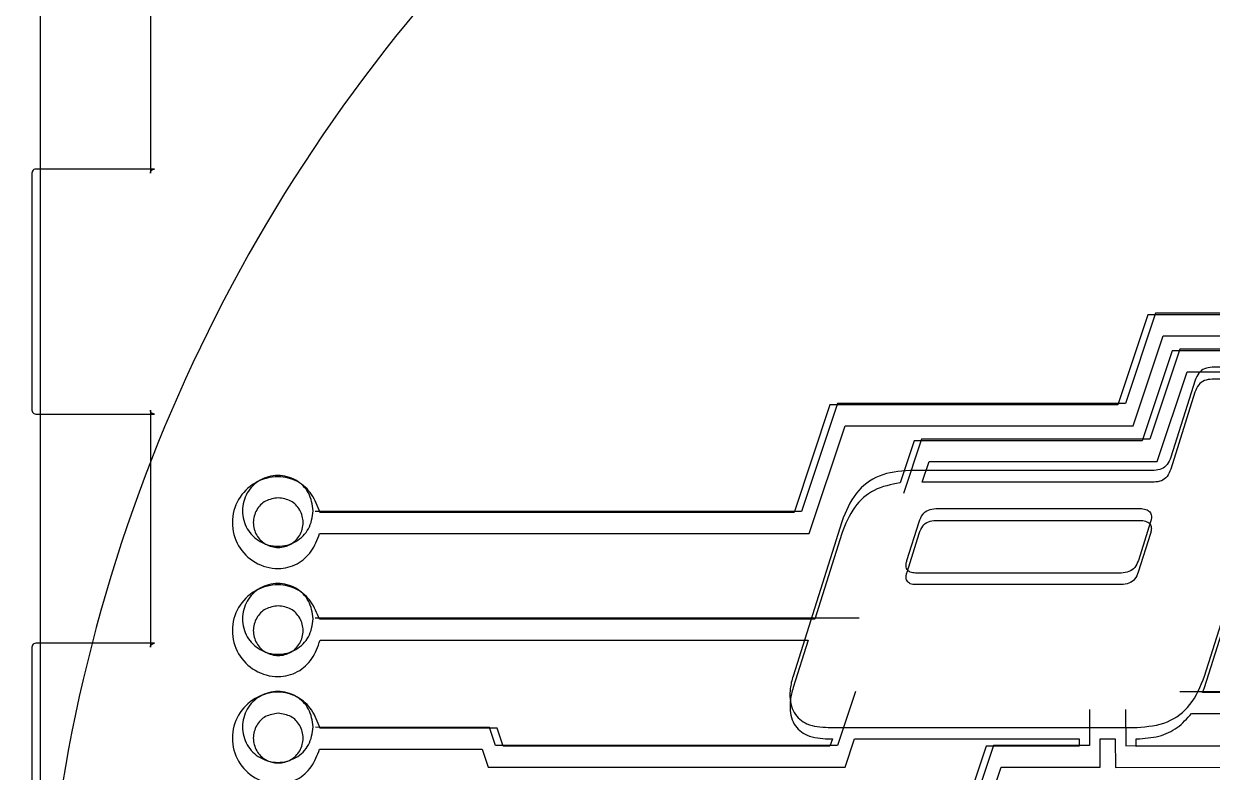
# Model space of a CAD drawing. Extents: x 1 to 406, y -9689 to -9382.
# Drawn here: x 82.24 to 112.33, y -9430.11 to -9411.17 of the extents above; entities that cross this region are included whole.
import ezdxf

# ---------------------------------------------------------------- set-up
doc = ezdxf.new("R2010")
doc.units = 0
doc.layers.get('0').update_dxf_attribs({"linetype": 'CONTINUOUS'})

msp = doc.modelspace()

# ---------------------------------------------------------------- linework, layer by layer
at = {"color": 7}
for points in [[(82.664295, -9396.097823), (164.714154, -9396.097823), (164.714154, -9478.147683), (82.664295, -9478.147683)], [(88.684808, -9423.166569)], [(89.571514, -9423.498104)], [(102.946488, -9423.772557)], [(102.946488, -9423.772557)], [(102.946488, -9423.772557)], [(105.32823, -9423.73811)], [(88.684808, -9425.900696)], [(89.571514, -9426.232762)], [(88.684808, -9428.620945)], [(89.571514, -9428.967948)]]:
    msp.add_lwpolyline(points, close=True, dxfattribs=at)
for points in [[(85.449218, -9408.9492), (85.449218, -9414.9492)], [(125.632359, -9413.48214), (125.632359, -9418.040466), (123.656781, -9418.040466), (123.049156, -9419.863796), (116.06478, -9419.863796), (115.604435, -9418.496299), (110.893469, -9418.496294), (110.13186, -9420.777239), (102.840321, -9420.777239), (101.929066, -9423.510452), (89.621587, -9423.510452)], [(128.367355, -9413.48214), (128.367355, -9418.952063), (124.265058, -9418.952131), (123.656781, -9420.775347), (115.451795, -9420.775461), (114.995962, -9419.409404), (111.50155, -9419.408037), (110.741677, -9421.686753), (104.968102, -9421.687209), (104.512269, -9423.054706)], [(111.50155, -9428.068782), (113.173088, -9428.068782), (115.300003, -9421.687126), (124.297732, -9421.658637), (124.872486, -9419.863778), (131.10235, -9419.861955), (131.10235, -9413.482081)], [(89.730825, -9424.073318), (102.122065, -9424.073318), (103.033035, -9421.343423), (110.32019, -9421.343423), (111.081644, -9419.066903), (115.4086, -9419.066903), (115.868606, -9420.431852), (123.231125, -9420.431852), (123.839442, -9418.611117), (125.88807, -9418.611117), (125.88807, -9413.912781)], [(125.355114, -9413.939911), (125.355114, -9418.078162), (123.454799, -9418.078162), (122.848287, -9419.898893), (116.249635, -9419.898893), (115.789025, -9418.533947), (110.698809, -9418.533947), (109.937355, -9420.812276), (102.6502, -9420.812276), (101.73923, -9423.540363), (89.739869, -9423.540363)], [(128.089229, -9413.942235), (128.089229, -9418.989646), (124.063116, -9418.989646), (123.454799, -9420.810381), (115.638904, -9420.810381), (115.183118, -9419.445432), (111.307126, -9419.445432), (110.548086, -9421.721952), (104.776599, -9421.721952), (104.422098, -9422.78666)], [(110.852513, -9422.771603), (104.986977, -9422.771603), (105.159403, -9422.253115), (110.930921, -9422.253115), (111.689961, -9419.979005), (114.800283, -9419.979005), (115.256069, -9421.34154), (123.837634, -9421.34154), (124.445951, -9419.521411), (128.620376, -9419.521411), (128.620376, -9413.913309)], [(111.799663, -9428.626887), (113.359948, -9428.626887), (115.486348, -9422.253115), (124.4821, -9422.225982), (125.056657, -9420.434788), (131.354466, -9420.434788), (131.354466, -9413.913306)], [(130.823921, -9413.942846), (130.823921, -9419.901832), (124.668997, -9419.901832), (124.092632, -9421.694832), (115.103513, -9421.721965), (112.977113, -9428.092727), (112.081819, -9428.092727)], [(85.550781, -9414.8477), (82.550781, -9414.8477)], [(82.449218, -9414.9492), (82.449218, -9420.9492)], [(114.273927, -9419.863793), (112.325243, -9419.863793)], [(114.273927, -9419.863793), (112.325243, -9419.863793)], [(114.273927, -9419.863793), (112.325243, -9419.863793)], [(111.892202, -9420.194271), (111.276828, -9422.142955)], [(111.892202, -9420.194271), (111.276828, -9422.142955)], [(111.892202, -9420.194271), (111.276828, -9422.142955)], [(112.131514, -9427.681321), (114.501843, -9420.194271)], [(112.131514, -9427.681321), (114.501843, -9420.194271)], [(112.131514, -9427.681321), (114.501843, -9420.194271)], [(114.269102, -9420.165902), (112.321762, -9420.165902)], [(111.888887, -9420.495684), (111.273936, -9422.44182)], [(112.128241, -9427.971545), (114.497001, -9420.495684)], [(82.550781, -9421.0508), (85.550781, -9421.0508)], [(85.449218, -9420.9492), (85.449218, -9426.9492)], [(110.855183, -9422.473434), (104.667256, -9422.473434)], [(110.855183, -9422.473434), (104.667256, -9422.473434)], [(110.855183, -9422.473434), (104.667256, -9422.473434)], [(105.328213, -9423.442078), (110.5361, -9423.442078)], [(105.328213, -9423.442078), (110.5361, -9423.442078)], [(105.328213, -9423.442078), (110.5361, -9423.442078)], [(102.946488, -9423.772557), (101.71574, -9427.681321)], [(102.946488, -9423.772557), (101.71574, -9427.681321)], [(102.946488, -9423.772557), (101.71574, -9427.681321)], [(104.598881, -9424.752597), (104.906568, -9423.772557), (104.906568, -9423.772557)], [(104.598881, -9424.752597), (104.906568, -9423.772557), (104.906568, -9423.772557)], [(104.598881, -9424.752597), (104.906568, -9423.772557), (104.906568, -9423.772557)], [(105.328246, -9423.73811), (110.533615, -9423.73811)], [(110.764016, -9423.772557), (110.456329, -9424.752597)], [(110.764016, -9423.772557), (110.456329, -9424.752597)], [(110.764016, -9423.772557), (110.456329, -9424.752597)], [(102.948027, -9424.067805), (102.263747, -9426.240026), (89.726003, -9426.240026)], [(104.599333, -9425.04699), (104.90681, -9424.067892)], [(110.761499, -9424.067892), (110.45342, -9425.04699)], [(110.023288, -9425.071679), (104.815401, -9425.071679)], [(110.023288, -9425.071679), (104.815401, -9425.071679)], [(110.023288, -9425.071679), (104.815401, -9425.071679)], [(110.021146, -9425.364715), (104.815777, -9425.364715)], [(89.620853, -9426.209833), (103.39264, -9426.209833)], [(85.550781, -9426.8477), (82.550781, -9426.8477)], [(89.744089, -9426.773586), (102.095537, -9426.773586), (101.718129, -9427.970928)], [(82.449218, -9426.9492), (82.449218, -9432.9492)], [(103.296564, -9428.068636), (102.840731, -9429.436134), (100.447611, -9429.436134), (94.179913, -9429.436134), (94.028121, -9428.980302), (89.625849, -9428.975652)], [(109.222387, -9428.524469), (109.222387, -9429.436134), (106.791432, -9429.436134), (106.487392, -9430.347799), (100.333652, -9430.347799), (94.179913, -9430.347799), (93.72408, -9431.715297), (89.621027, -9431.714385)], [(110.134052, -9428.524469), (110.141163, -9429.445037), (117.731414, -9429.436148), (118.034998, -9430.347813), (122.213615, -9430.347813), (122.55549, -9429.436148), (124.264862, -9429.43612), (124.720863, -9430.803618), (124.720681, -9431.720448)], [(102.606188, -9429.268353), (102.71109, -9429.268353), (102.6502, -9429.45103), (100.449041, -9429.45103), (94.376711, -9429.45103), (94.226593, -9428.995242), (89.739869, -9428.995242)], [(102.604613, -9428.980444), (110.422142, -9428.980444)], [(102.604613, -9428.980444), (110.422142, -9428.980444)], [(102.604613, -9428.980444), (110.422142, -9428.980444)], [(89.728414, -9432.259905), (93.920925, -9432.259905), (94.376711, -9430.894956), (100.335094, -9430.894956), (106.679326, -9430.894956), (106.981978, -9429.985795), (109.486391, -9429.985795), (109.486391, -9429.268353), (109.868022, -9429.268353), (109.874041, -9429.990015), (117.53258, -9429.976155)], [(89.730825, -9429.528201), (93.843755, -9429.528201), (93.993875, -9429.982177), (100.449041, -9429.982177), (103.033035, -9429.982177), (103.271781, -9429.268353), (108.955244, -9429.268353), (108.955244, -9429.450425), (106.599143, -9429.450425), (106.296491, -9430.362), (100.335094, -9430.362), (93.993875, -9430.362), (93.53809, -9431.726344), (89.741678, -9431.726344)], [(124.977104, -9431.552723), (124.977104, -9431.03484), (124.445954, -9429.446823), (122.362964, -9429.446823), (122.021727, -9430.355984), (118.22049, -9430.355984), (117.915427, -9429.446823), (110.40279, -9429.458275), (110.401555, -9429.269573), (110.419644, -9429.269573)]]:
    msp.add_lwpolyline(points, dxfattribs=at)
at = {"color": 1}
for points in [[(125.632358, -9413.482138), (125.632358, -9418.040464), (123.65678, -9418.040464), (123.049155, -9419.863794), (116.064779, -9419.863794), (115.604434, -9418.496296), (110.893468, -9418.496292), (110.131858, -9420.777237), (102.84032, -9420.777237), (101.929065, -9423.51045), (89.621586, -9423.51045)], [(128.367353, -9413.482138), (128.367353, -9418.95206), (124.265056, -9418.952129), (123.65678, -9420.775345), (115.451794, -9420.775459), (114.995961, -9419.409402), (111.501549, -9419.408034), (110.741676, -9421.68675), (104.968101, -9421.687206), (104.512268, -9423.054704)], [(111.501549, -9428.06878), (113.173087, -9428.06878), (115.300001, -9421.687124), (124.29773, -9421.658635), (124.872485, -9419.863776), (131.102349, -9419.861952), (131.102349, -9413.482079)], [(114.273927, -9419.863793), (112.325243, -9419.863793)], [(111.892202, -9420.194271), (111.276828, -9422.142955)], [(112.131514, -9427.681321), (114.501843, -9420.194271)], [(110.855183, -9422.473434), (104.667256, -9422.473434)], [(105.328213, -9423.442078), (110.5361, -9423.442078)], [(102.946488, -9423.772557), (101.71574, -9427.681321)], [(104.598881, -9424.752597), (104.906568, -9423.772557), (104.906568, -9423.772557)], [(110.764016, -9423.772557), (110.456329, -9424.752597)], [(110.023288, -9425.071679), (104.815401, -9425.071679)], [(89.620852, -9426.209831), (103.392638, -9426.209831)], [(103.296563, -9428.068634), (102.84073, -9429.436132), (100.447609, -9429.436132), (94.179912, -9429.436132), (94.028119, -9428.980299), (89.625848, -9428.97565)], [(109.222386, -9428.524467), (109.222386, -9429.436132), (106.791431, -9429.436132), (106.487391, -9430.347797), (100.333651, -9430.347797), (94.179912, -9430.347797), (93.724079, -9431.715295), (89.621025, -9431.714383)], [(110.134051, -9428.524467), (110.141162, -9429.445034), (117.731412, -9429.436146), (118.034997, -9430.347811), (122.213614, -9430.347811), (122.555488, -9429.436146), (124.26486, -9429.436118), (124.720862, -9430.803616), (124.720679, -9431.720446)], [(102.604613, -9428.980444), (110.422142, -9428.980444)]]:
    msp.add_lwpolyline(points, dxfattribs=at)
at = {"color": 5}
for points in [[(125.632358, -9413.482138), (125.632358, -9418.040464), (123.65678, -9418.040464), (123.049155, -9419.863794), (116.064779, -9419.863794), (115.604434, -9418.496296), (110.893468, -9418.496292), (110.131858, -9420.777237), (102.84032, -9420.777237), (101.929065, -9423.51045), (89.621586, -9423.51045)], [(128.367353, -9413.482138), (128.367353, -9418.95206), (124.265056, -9418.952129), (123.65678, -9420.775345), (115.451794, -9420.775459), (114.995961, -9419.409402), (111.501549, -9419.408034), (110.741676, -9421.68675), (104.968101, -9421.687206), (104.512268, -9423.054704)], [(111.501549, -9428.06878), (113.173087, -9428.06878), (115.300001, -9421.687124), (124.29773, -9421.658635), (124.872485, -9419.863776), (131.102349, -9419.861952), (131.102349, -9413.482079)], [(89.620852, -9426.209831), (103.392638, -9426.209831)], [(103.296563, -9428.068634), (102.84073, -9429.436132), (100.447609, -9429.436132), (94.179912, -9429.436132), (94.028119, -9428.980299), (89.625848, -9428.97565)], [(109.222386, -9428.524467), (109.222386, -9429.436132), (106.791431, -9429.436132), (106.487391, -9430.347797), (100.333651, -9430.347797), (94.179912, -9430.347797), (93.724079, -9431.715295), (89.621025, -9431.714383)], [(110.134051, -9428.524467), (110.141162, -9429.445034), (117.731412, -9429.436146), (118.034997, -9430.347811), (122.213614, -9430.347811), (122.555488, -9429.436146), (124.26486, -9429.436118), (124.720862, -9430.803616), (124.720679, -9431.720446)]]:
    msp.add_lwpolyline(points, dxfattribs=at)
at = {"color": 1}
for points in [[(89.571513, -9423.498101)], [(102.946488, -9423.772557)], [(89.571513, -9426.232759)], [(89.571513, -9428.967946)]]:
    msp.add_lwpolyline(points, close=True, dxfattribs=at)
at = {"color": 5}
for points in [[(89.571513, -9423.498101)], [(89.571513, -9426.232759)], [(89.571513, -9428.967946)]]:
    msp.add_lwpolyline(points, close=True, dxfattribs=at)
at = {"color": 7}
for points, knots in [([(174.678519, -9433.072518), (174.069414, -9439.032811), (172.85992, -9450.868098), (163.476223, -9466.508611), (149.736904, -9478.136922), (132.723344, -9484.30419), (114.670038, -9484.30419), (97.680307, -9478.136922), (83.845844, -9466.508611), (74.815656, -9450.868098), (71.662767, -9433.072518), (74.815656, -9415.276938), (83.845844, -9399.636425), (97.680307, -9388.008114), (114.670038, -9381.840845), (132.723344, -9381.840845), (149.736904, -9388.008114), (163.476223, -9399.636425), (172.85992, -9415.276938), (174.069414, -9427.112224), (174.678519, -9433.072518)], [0, 0, 0, 0, 17.790147, 35.32569, 53.115837, 70.905984, 88.441526, 106.231673, 124.021821, 141.557363, 159.34751, 177.137657, 194.6732, 212.463347, 230.253494, 247.789036, 265.579184, 283.369331, 300.904873, 318.69502, 318.69502, 318.69502, 318.69502]), ([(164.714158, -9437.122752), (164.223994, -9441.919167), (163.250681, -9451.443353), (155.699357, -9464.029712), (144.642942, -9473.387339), (130.951654, -9478.350313), (116.423654, -9478.350313), (102.751541, -9473.387339), (91.618562, -9464.029712), (84.351717, -9451.443353), (81.814499, -9437.122752), (84.351717, -9422.802151), (91.618562, -9410.215792), (102.751541, -9400.858165), (116.423654, -9395.895191), (130.951654, -9395.895191), (144.642942, -9400.858165), (155.699357, -9410.215792), (163.250681, -9422.802151), (164.223994, -9432.326337), (164.714158, -9437.122752)], [0, 0, 0, 0, 14.316229, 28.427571, 42.743801, 57.06003, 71.171372, 85.487601, 99.803831, 113.915172, 128.231402, 142.547631, 156.658973, 170.975202, 185.291432, 199.402773, 213.719003, 228.035232, 242.146574, 256.462803, 256.462803, 256.462803, 256.462803]), ([(82.550781, -9414.8477), (82.53324, -9414.85036), (82.498496, -9414.855629), (82.457448, -9414.895523), (82.45201, -9414.930988), (82.449218, -9414.9492)], [0, 0, 0, 0, 0.052359, 0.103711, 0.157913, 0.157913, 0.157913, 0.157913]), ([(85.449218, -9414.9492), (85.451861, -9414.931611), (85.457086, -9414.896831), (85.497088, -9414.855826), (85.532553, -9414.850459), (85.550781, -9414.8477)], [0, 0, 0, 0, 0.052475, 0.103763, 0.157999, 0.157999, 0.157999, 0.157999]), ([(112.325243, -9419.863793), (112.258267, -9419.869537), (112.130002, -9419.880539), (111.96571, -9420.007743), (111.917717, -9420.129525), (111.892202, -9420.194271)], [0, 0, 0, 0, 0.198422, 0.380002, 0.586129, 0.586129, 0.586129, 0.586129]), ([(112.325243, -9419.863793), (112.258267, -9419.869537), (112.130002, -9419.880539), (111.96571, -9420.007743), (111.917717, -9420.129525), (111.892202, -9420.194271)], [0, 0, 0, 0, 0.198422, 0.380002, 0.586129, 0.586129, 0.586129, 0.586129]), ([(112.325243, -9419.863793), (112.258267, -9419.869537), (112.130002, -9419.880539), (111.96571, -9420.007743), (111.917717, -9420.129525), (111.892202, -9420.194271)], [0, 0, 0, 0, 0.198422, 0.380002, 0.586129, 0.586129, 0.586129, 0.586129]), ([(112.321762, -9420.165902), (112.254828, -9420.171609), (112.12668, -9420.182535), (111.962355, -9420.309369), (111.914389, -9420.431011), (111.888887, -9420.495684)], [0, 0, 0, 0, 0.198313, 0.379674, 0.585558, 0.585558, 0.585558, 0.585558]), ([(82.449218, -9420.9492), (82.451862, -9420.966796), (82.457091, -9421.001593), (82.497073, -9421.042648), (82.532551, -9421.048033), (82.550781, -9421.0508)], [0, 0, 0, 0, 0.052501, 0.103823, 0.158065, 0.158065, 0.158065, 0.158065]), ([(85.550781, -9421.0508), (85.533239, -9421.04814), (85.498487, -9421.04287), (85.457436, -9421.002932), (85.452007, -9420.967435), (85.449218, -9420.9492)], [0, 0, 0, 0, 0.05236, 0.10373, 0.158, 0.158, 0.158, 0.158]), ([(111.276828, -9422.142955), (111.251659, -9422.207529), (111.204625, -9422.328202), (111.045369, -9422.456214), (110.920113, -9422.467555), (110.855183, -9422.473434)], [0, 0, 0, 0, 0.205554, 0.384129, 0.576333, 0.576333, 0.576333, 0.576333]), ([(111.276828, -9422.142955), (111.251659, -9422.207529), (111.204625, -9422.328202), (111.045369, -9422.456214), (110.920113, -9422.467555), (110.855183, -9422.473434)], [0, 0, 0, 0, 0.205554, 0.384129, 0.576333, 0.576333, 0.576333, 0.576333]), ([(111.276828, -9422.142955), (111.251659, -9422.207529), (111.204625, -9422.328202), (111.045369, -9422.456214), (110.920113, -9422.467555), (110.855183, -9422.473434)], [0, 0, 0, 0, 0.205554, 0.384129, 0.576333, 0.576333, 0.576333, 0.576333]), ([(89.739869, -9423.540363), (89.681606, -9423.381108), (89.567274, -9423.068599), (89.183828, -9422.719207), (88.649303, -9422.586316), (88.07726, -9422.746571), (87.633348, -9423.188021), (87.466218, -9423.795612), (87.633494, -9424.403341), (88.076901, -9424.845814), (88.646364, -9425.006556), (89.175472, -9424.875645), (89.55307, -9424.533849), (89.670822, -9424.228775), (89.730825, -9424.073318)], [0, 0, 0, 0, 0.503315, 0.987669, 1.487514, 2.093791, 2.683863, 3.289599, 3.895938, 4.486831, 5.093273, 5.58461, 6.061023, 6.556027, 6.556027, 6.556027, 6.556027]), ([(89.571514, -9423.498104), (89.546876, -9423.656125), (89.498331, -9423.967482), (89.141456, -9424.310261), (88.675928, -9424.437272), (88.205513, -9424.310261), (87.863011, -9423.967482), (87.735906, -9423.498104), (87.863011, -9423.028725), (88.205513, -9422.685947), (88.675928, -9422.558935), (89.141456, -9422.685947), (89.498331, -9423.028725), (89.546876, -9423.340082), (89.571514, -9423.498104)], [0, 0, 0, 0, 0.468695, 0.923489, 1.392184, 1.860878, 2.315673, 2.784367, 3.253062, 3.707857, 4.176551, 4.645246, 5.10004, 5.568735, 5.568735, 5.568735, 5.568735]), ([(104.667256, -9422.473434), (104.401709, -9422.495978), (103.893662, -9422.539108), (103.240981, -9423.037889), (103.048587, -9423.51785), (102.946488, -9423.772557)], [0, 0, 0, 0, 0.787, 1.5057, 2.318365, 2.318365, 2.318365, 2.318365]), ([(104.667256, -9422.473434), (104.401709, -9422.495978), (103.893662, -9422.539108), (103.240981, -9423.037889), (103.048587, -9423.51785), (102.946488, -9423.772557)], [0, 0, 0, 0, 0.787, 1.5057, 2.318365, 2.318365, 2.318365, 2.318365]), ([(104.667256, -9422.473434), (104.401709, -9422.495978), (103.893662, -9422.539108), (103.240981, -9423.037889), (103.048587, -9423.51785), (102.946488, -9423.772557)], [0, 0, 0, 0, 0.787, 1.5057, 2.318365, 2.318365, 2.318365, 2.318365]), ([(111.273936, -9422.44182), (111.248768, -9422.506278), (111.201724, -9422.626757), (111.042529, -9422.754444), (110.917395, -9422.765744), (110.852513, -9422.771603)], [0, 0, 0, 0, 0.20522, 0.383585, 0.575655, 0.575655, 0.575655, 0.575655]), ([(104.422098, -9422.78666), (104.196086, -9422.831541), (103.754306, -9422.919268), (103.211272, -9423.402395), (103.039401, -9423.836838), (102.948027, -9424.067805)], [0, 0, 0, 0, 0.681744, 1.332587, 2.071364, 2.071364, 2.071364, 2.071364]), ([(88.684808, -9423.166569), (88.796283, -9423.183416), (89.015054, -9423.216478), (89.256272, -9423.467482), (89.342833, -9423.794824), (89.25627, -9424.125494), (89.015062, -9424.366753), (88.684574, -9424.453507), (88.353985, -9424.366605), (88.111664, -9424.125861), (88.02403, -9423.794823), (88.111666, -9423.46712), (88.353978, -9423.216593), (88.573163, -9423.18345), (88.684808, -9423.166569)], [0, 0, 0, 0, 0.33029, 0.648202, 0.978123, 1.308044, 1.625956, 1.956246, 2.287141, 2.605874, 2.935956, 3.266039, 3.584772, 3.915666, 3.915666, 3.915666, 3.915666]), ([(104.906568, -9423.772557), (104.931736, -9423.707983), (104.978771, -9423.58731), (105.138026, -9423.459298), (105.263282, -9423.447957), (105.328213, -9423.442078)], [0, 0, 0, 0, 0.205554, 0.384129, 0.576333, 0.576333, 0.576333, 0.576333]), ([(104.906568, -9423.772557), (104.931736, -9423.707983), (104.978771, -9423.58731), (105.138026, -9423.459298), (105.263282, -9423.447957), (105.328213, -9423.442078)], [0, 0, 0, 0, 0.205554, 0.384129, 0.576333, 0.576333, 0.576333, 0.576333]), ([(104.906568, -9423.772557), (104.931736, -9423.707983), (104.978771, -9423.58731), (105.138026, -9423.459298), (105.263282, -9423.447957), (105.328213, -9423.442078)], [0, 0, 0, 0, 0.205554, 0.384129, 0.576333, 0.576333, 0.576333, 0.576333]), ([(110.5361, -9423.442078), (110.584058, -9423.448706), (110.66894, -9423.460438), (110.770996, -9423.542283), (110.789702, -9423.631991), (110.784747, -9423.693479), (110.776835, -9423.731686), (110.768493, -9423.758283), (110.764016, -9423.772557)], [0, 0, 0, 0, 0.143417, 0.253838, 0.367465, 0.400483, 0.439222, 0.484096, 0.484096, 0.484096, 0.484096]), ([(110.5361, -9423.442078), (110.584058, -9423.448706), (110.66894, -9423.460438), (110.770996, -9423.542283), (110.789702, -9423.631991), (110.784747, -9423.693479), (110.776835, -9423.731686), (110.768493, -9423.758283), (110.764016, -9423.772557)], [0, 0, 0, 0, 0.143417, 0.253838, 0.367465, 0.400483, 0.439222, 0.484096, 0.484096, 0.484096, 0.484096]), ([(110.5361, -9423.442078), (110.584058, -9423.448706), (110.66894, -9423.460438), (110.770996, -9423.542283), (110.789702, -9423.631991), (110.784747, -9423.693479), (110.776835, -9423.731686), (110.768493, -9423.758283), (110.764016, -9423.772557)], [0, 0, 0, 0, 0.143417, 0.253838, 0.367465, 0.400483, 0.439222, 0.484096, 0.484096, 0.484096, 0.484096]), ([(104.90681, -9424.067892), (104.931973, -9424.003414), (104.978998, -9423.882913), (105.138223, -9423.755242), (105.26335, -9423.74396), (105.32823, -9423.73811)], [0, 0, 0, 0, 0.205266, 0.383614, 0.575678, 0.575678, 0.575678, 0.575678]), ([(110.533615, -9423.73811), (110.581521, -9423.744734), (110.666302, -9423.756456), (110.768137, -9423.838401), (110.786575, -9423.927926), (110.781896, -9423.989217), (110.774274, -9424.027254), (110.765965, -9424.053684), (110.761499, -9424.067892)], [0, 0, 0, 0, 0.143251, 0.253518, 0.367005, 0.399852, 0.438279, 0.48295, 0.48295, 0.48295, 0.48295]), ([(104.815401, -9425.071679), (104.769538, -9425.069437), (104.687951, -9425.065447), (104.58842, -9424.983891), (104.573368, -9424.894255), (104.578109, -9424.831679), (104.586075, -9424.793465), (104.594408, -9424.76687), (104.598881, -9424.752597)], [0, 0, 0, 0, 0.134891, 0.239955, 0.356974, 0.389993, 0.428731, 0.473605, 0.473605, 0.473605, 0.473605]), ([(104.815401, -9425.071679), (104.769538, -9425.069437), (104.687951, -9425.065447), (104.58842, -9424.983891), (104.573368, -9424.894255), (104.578109, -9424.831679), (104.586075, -9424.793465), (104.594408, -9424.76687), (104.598881, -9424.752597)], [0, 0, 0, 0, 0.134891, 0.239955, 0.356974, 0.389993, 0.428731, 0.473605, 0.473605, 0.473605, 0.473605]), ([(104.815401, -9425.071679), (104.769538, -9425.069437), (104.687951, -9425.065447), (104.58842, -9424.983891), (104.573368, -9424.894255), (104.578109, -9424.831679), (104.586075, -9424.793465), (104.594408, -9424.76687), (104.598881, -9424.752597)], [0, 0, 0, 0, 0.134891, 0.239955, 0.356974, 0.389993, 0.428731, 0.473605, 0.473605, 0.473605, 0.473605]), ([(110.456329, -9424.752597), (110.430615, -9424.815284), (110.381906, -9424.934028), (110.217376, -9425.055798), (110.090107, -9425.066212), (110.023288, -9425.071679)], [0, 0, 0, 0, 0.200508, 0.379809, 0.578001, 0.578001, 0.578001, 0.578001]), ([(110.456329, -9424.752597), (110.430615, -9424.815284), (110.381906, -9424.934028), (110.217376, -9425.055798), (110.090107, -9425.066212), (110.023288, -9425.071679)], [0, 0, 0, 0, 0.200508, 0.379809, 0.578001, 0.578001, 0.578001, 0.578001]), ([(110.456329, -9424.752597), (110.430615, -9424.815284), (110.381906, -9424.934028), (110.217376, -9425.055798), (110.090107, -9425.066212), (110.023288, -9425.071679)], [0, 0, 0, 0, 0.200508, 0.379809, 0.578001, 0.578001, 0.578001, 0.578001]), ([(104.815777, -9425.364715), (104.769916, -9425.362431), (104.688306, -9425.358365), (104.588959, -9425.276848), (104.573564, -9425.18744), (104.57857, -9425.125229), (104.586847, -9425.087502), (104.594966, -9425.061159), (104.599333, -9425.04699)], [0, 0, 0, 0, 0.134874, 0.240011, 0.356742, 0.389455, 0.42768, 0.472171, 0.472171, 0.472171, 0.472171]), ([(110.45342, -9425.04699), (110.42776, -9425.109513), (110.379169, -9425.227909), (110.214823, -9425.349069), (110.087861, -9425.359326), (110.021146, -9425.364715)], [0, 0, 0, 0, 0.199965, 0.378661, 0.576544, 0.576544, 0.576544, 0.576544]), ([(89.726003, -9426.240026), (89.665245, -9426.086772), (89.546058, -9425.786145), (89.170651, -9425.450128), (88.644886, -9425.322021), (88.077357, -9425.481082), (87.633311, -9425.922175), (87.466226, -9426.52971), (87.633497, -9427.137343), (88.076895, -9427.579931), (88.650736, -9427.741499), (89.188387, -9427.606352), (89.574132, -9427.251708), (89.686721, -9426.934975), (89.744089, -9426.773586)], [0, 0, 0, 0, 0.489819, 0.960847, 1.447629, 2.053865, 2.643732, 3.249318, 3.855657, 4.44655, 5.052992, 5.557239, 6.046438, 6.554669, 6.554669, 6.554669, 6.554669]), ([(89.571514, -9426.232762), (89.546876, -9426.390783), (89.498331, -9426.70214), (89.141456, -9427.044919), (88.675928, -9427.17193), (88.205513, -9427.044919), (87.863011, -9426.70214), (87.735906, -9426.232762), (87.863011, -9425.763383), (88.205513, -9425.420605), (88.675928, -9425.293593), (89.141456, -9425.420605), (89.498331, -9425.763383), (89.546876, -9426.07474), (89.571514, -9426.232762)], [0, 0, 0, 0, 0.468695, 0.923489, 1.392184, 1.860878, 2.315673, 2.784367, 3.253062, 3.707857, 4.176551, 4.645246, 5.10004, 5.568735, 5.568735, 5.568735, 5.568735]), ([(88.684808, -9425.900696), (88.796282, -9425.917543), (89.015054, -9425.950606), (89.256274, -9426.201607), (89.34284, -9426.529009), (89.256235, -9426.859765), (89.015153, -9427.101302), (88.684574, -9427.188325), (88.353894, -9427.101154), (88.111699, -9426.860133), (88.024023, -9426.529009), (88.111664, -9426.201245), (88.353978, -9425.95072), (88.573164, -9425.917578), (88.684808, -9425.900696)], [0, 0, 0, 0, 0.33029, 0.648202, 0.978123, 1.308195, 1.626314, 1.956644, 2.287579, 2.606518, 2.936752, 3.266834, 3.585568, 3.916462, 3.916462, 3.916462, 3.916462]), ([(82.550781, -9426.8477), (82.53324, -9426.85036), (82.498496, -9426.855629), (82.457448, -9426.895523), (82.45201, -9426.930988), (82.449218, -9426.9492)], [0, 0, 0, 0, 0.052359, 0.103711, 0.157913, 0.157913, 0.157913, 0.157913]), ([(85.449218, -9426.9492), (85.451861, -9426.931611), (85.457086, -9426.896831), (85.497088, -9426.855826), (85.532553, -9426.850459), (85.550781, -9426.8477)], [0, 0, 0, 0, 0.052475, 0.103763, 0.157999, 0.157999, 0.157999, 0.157999]), ([(101.71574, -9427.681321), (101.699921, -9427.735062), (101.669579, -9427.83814), (101.642504, -9427.991172), (101.626596, -9428.248783), (101.684207, -9428.617541), (102.087332, -9428.95443), (102.41879, -9428.971099), (102.604613, -9428.980444)], [0, 0, 0, 0, 0.168024, 0.322277, 0.464368, 0.945066, 1.373164, 1.919396, 1.919396, 1.919396, 1.919396]), ([(101.71574, -9427.681321), (101.699921, -9427.735062), (101.669579, -9427.83814), (101.642504, -9427.991172), (101.626596, -9428.248783), (101.684207, -9428.617541), (102.087332, -9428.95443), (102.41879, -9428.971099), (102.604613, -9428.980444)], [0, 0, 0, 0, 0.168024, 0.322277, 0.464368, 0.945066, 1.373164, 1.919396, 1.919396, 1.919396, 1.919396]), ([(101.71574, -9427.681321), (101.699921, -9427.735062), (101.669579, -9427.83814), (101.642504, -9427.991172), (101.626596, -9428.248783), (101.684207, -9428.617541), (102.087332, -9428.95443), (102.41879, -9428.971099), (102.604613, -9428.980444)], [0, 0, 0, 0, 0.168024, 0.322277, 0.464368, 0.945066, 1.373164, 1.919396, 1.919396, 1.919396, 1.919396]), ([(110.422142, -9428.980444), (110.685645, -9428.957772), (111.19068, -9428.91432), (111.838353, -9428.414718), (112.029767, -9427.93586), (112.131514, -9427.681321)], [0, 0, 0, 0, 0.780777, 1.496449, 2.308533, 2.308533, 2.308533, 2.308533]), ([(110.422142, -9428.980444), (110.685645, -9428.957772), (111.19068, -9428.91432), (111.838353, -9428.414718), (112.029767, -9427.93586), (112.131514, -9427.681321)], [0, 0, 0, 0, 0.780777, 1.496449, 2.308533, 2.308533, 2.308533, 2.308533]), ([(110.422142, -9428.980444), (110.685645, -9428.957772), (111.19068, -9428.91432), (111.838353, -9428.414718), (112.029767, -9427.93586), (112.131514, -9427.681321)], [0, 0, 0, 0, 0.780777, 1.496449, 2.308533, 2.308533, 2.308533, 2.308533]), ([(89.739869, -9428.995242), (89.681586, -9428.835843), (89.567203, -9428.523013), (89.184081, -9428.172771), (88.649299, -9428.039138), (88.076987, -9428.200202), (87.63346, -9428.642471), (87.466225, -9429.25009), (87.633349, -9429.857648), (88.077262, -9430.299022), (88.646324, -9430.45872), (89.175032, -9430.328677), (89.552944, -9429.988011), (89.670775, -9429.683426), (89.730825, -9429.528201)], [0, 0, 0, 0, 0.503787, 0.988708, 1.488662, 2.095063, 2.68575, 3.291941, 3.897677, 4.487748, 5.094026, 5.585066, 6.060758, 6.55513, 6.55513, 6.55513, 6.55513]), ([(89.571514, -9428.967948), (89.546876, -9429.12597), (89.498331, -9429.437327), (89.141456, -9429.780105), (88.675928, -9429.907117), (88.205513, -9429.780105), (87.863011, -9429.437327), (87.735906, -9428.967948), (87.863011, -9428.49857), (88.205513, -9428.155792), (88.675928, -9428.02878), (89.141456, -9428.155792), (89.498331, -9428.49857), (89.546876, -9428.809927), (89.571514, -9428.967948)], [0, 0, 0, 0, 0.468695, 0.923489, 1.392184, 1.860878, 2.315673, 2.784367, 3.253062, 3.707857, 4.176551, 4.645246, 5.10004, 5.568735, 5.568735, 5.568735, 5.568735]), ([(101.718129, -9427.970928), (101.702307, -9428.024607), (101.671961, -9428.127561), (101.64459, -9428.280342), (101.628455, -9428.537614), (101.686295, -9428.90598), (102.089212, -9429.24236), (102.420464, -9429.259015), (102.606188, -9429.268353)], [0, 0, 0, 0, 0.167853, 0.321932, 0.463793, 0.943878, 1.371674, 1.917633, 1.917633, 1.917633, 1.917633]), ([(112.081819, -9428.092727), (112.086985, -9428.079368), (112.097297, -9428.052704), (112.114094, -9428.012815), (112.123481, -9427.985431), (112.128241, -9427.971545)], [0, 0, 0, 0, 0.04297, 0.085767, 0.129789, 0.129789, 0.129789, 0.129789]), ([(88.684808, -9428.620945), (88.796282, -9428.637792), (89.015054, -9428.670855), (89.256274, -9428.921856), (89.34284, -9429.249258), (89.256235, -9429.580014), (89.015153, -9429.821551), (88.684574, -9429.908574), (88.353894, -9429.821403), (88.111699, -9429.580382), (88.024023, -9429.249257), (88.111664, -9428.921494), (88.353978, -9428.670969), (88.573164, -9428.637826), (88.684808, -9428.620945)], [0, 0, 0, 0, 0.33029, 0.648202, 0.978123, 1.308195, 1.626314, 1.956644, 2.287579, 2.606518, 2.936752, 3.266834, 3.585568, 3.916462, 3.916462, 3.916462, 3.916462]), ([(110.419644, -9429.269573), (110.607409, -9429.257361), (110.964673, -9429.234127), (111.459661, -9429.00988), (111.686255, -9428.754634), (111.799663, -9428.626887)], [0, 0, 0, 0, 0.561943, 1.069217, 1.577481, 1.577481, 1.577481, 1.577481])]:
    msp.add_open_spline(points, degree=3, knots=knots, dxfattribs=at)
at = {"color": 1}
for points, knots in [([(112.325243, -9419.863793), (112.258267, -9419.869537), (112.130002, -9419.880539), (111.96571, -9420.007743), (111.917717, -9420.129525), (111.892202, -9420.194271)], [0, 0, 0, 0, 0.198422, 0.380002, 0.586129, 0.586129, 0.586129, 0.586129]), ([(111.276828, -9422.142955), (111.251659, -9422.207529), (111.204625, -9422.328202), (111.045369, -9422.456214), (110.920113, -9422.467555), (110.855183, -9422.473434)], [0, 0, 0, 0, 0.205554, 0.384129, 0.576333, 0.576333, 0.576333, 0.576333]), ([(89.571513, -9423.498101), (89.546875, -9423.656123), (89.49833, -9423.96748), (89.141455, -9424.310258), (88.675927, -9424.43727), (88.205512, -9424.310258), (87.86301, -9423.96748), (87.735904, -9423.498101), (87.86301, -9423.028723), (88.205512, -9422.685944), (88.675927, -9422.558933), (89.141455, -9422.685944), (89.49833, -9423.028723), (89.546875, -9423.34008), (89.571513, -9423.498101)], [0, 0, 0, 0, 0.468695, 0.923489, 1.392184, 1.860878, 2.315673, 2.784367, 3.253062, 3.707857, 4.176551, 4.645246, 5.10004, 5.568735, 5.568735, 5.568735, 5.568735]), ([(104.667256, -9422.473434), (104.401709, -9422.495978), (103.893662, -9422.539108), (103.240981, -9423.037889), (103.048587, -9423.51785), (102.946488, -9423.772557)], [0, 0, 0, 0, 0.787, 1.5057, 2.318365, 2.318365, 2.318365, 2.318365]), ([(104.906568, -9423.772557), (104.931736, -9423.707983), (104.978771, -9423.58731), (105.138026, -9423.459298), (105.263282, -9423.447957), (105.328213, -9423.442078)], [0, 0, 0, 0, 0.205554, 0.384129, 0.576333, 0.576333, 0.576333, 0.576333]), ([(110.5361, -9423.442078), (110.584058, -9423.448706), (110.66894, -9423.460438), (110.770996, -9423.542283), (110.789702, -9423.631991), (110.784747, -9423.693479), (110.776835, -9423.731686), (110.768493, -9423.758283), (110.764016, -9423.772557)], [0, 0, 0, 0, 0.143417, 0.253838, 0.367465, 0.400483, 0.439222, 0.484096, 0.484096, 0.484096, 0.484096]), ([(104.815401, -9425.071679), (104.769538, -9425.069437), (104.687951, -9425.065447), (104.58842, -9424.983891), (104.573368, -9424.894255), (104.578109, -9424.831679), (104.586075, -9424.793465), (104.594408, -9424.76687), (104.598881, -9424.752597)], [0, 0, 0, 0, 0.134891, 0.239955, 0.356974, 0.389993, 0.428731, 0.473605, 0.473605, 0.473605, 0.473605]), ([(110.456329, -9424.752597), (110.430615, -9424.815284), (110.381906, -9424.934028), (110.217376, -9425.055798), (110.090107, -9425.066212), (110.023288, -9425.071679)], [0, 0, 0, 0, 0.200508, 0.379809, 0.578001, 0.578001, 0.578001, 0.578001]), ([(89.571513, -9426.232759), (89.546875, -9426.390781), (89.49833, -9426.702138), (89.141455, -9427.044916), (88.675927, -9427.171928), (88.205512, -9427.044916), (87.86301, -9426.702138), (87.735904, -9426.232759), (87.86301, -9425.763381), (88.205512, -9425.420602), (88.675927, -9425.293591), (89.141455, -9425.420602), (89.49833, -9425.763381), (89.546875, -9426.074738), (89.571513, -9426.232759)], [0, 0, 0, 0, 0.468695, 0.923489, 1.392184, 1.860878, 2.315673, 2.784367, 3.253062, 3.707857, 4.176551, 4.645246, 5.10004, 5.568735, 5.568735, 5.568735, 5.568735]), ([(101.71574, -9427.681321), (101.699921, -9427.735062), (101.669579, -9427.83814), (101.642504, -9427.991172), (101.626596, -9428.248783), (101.684207, -9428.617541), (102.087332, -9428.95443), (102.41879, -9428.971099), (102.604613, -9428.980444)], [0, 0, 0, 0, 0.168024, 0.322277, 0.464368, 0.945066, 1.373164, 1.919396, 1.919396, 1.919396, 1.919396]), ([(110.422142, -9428.980444), (110.685645, -9428.957772), (111.19068, -9428.91432), (111.838353, -9428.414718), (112.029767, -9427.93586), (112.131514, -9427.681321)], [0, 0, 0, 0, 0.780777, 1.496449, 2.308533, 2.308533, 2.308533, 2.308533]), ([(89.571513, -9428.967946), (89.546875, -9429.125968), (89.49833, -9429.437325), (89.141455, -9429.780103), (88.675927, -9429.907114), (88.205512, -9429.780103), (87.86301, -9429.437325), (87.735904, -9428.967946), (87.86301, -9428.498568), (88.205512, -9428.155789), (88.675927, -9428.028778), (89.141455, -9428.155789), (89.49833, -9428.498568), (89.546875, -9428.809925), (89.571513, -9428.967946)], [0, 0, 0, 0, 0.468695, 0.923489, 1.392184, 1.860878, 2.315673, 2.784367, 3.253062, 3.707857, 4.176551, 4.645246, 5.10004, 5.568735, 5.568735, 5.568735, 5.568735])]:
    msp.add_open_spline(points, degree=3, knots=knots, dxfattribs=at)
at = {"color": 5}
for points in [[(89.571513, -9423.498101), (89.546875, -9423.656123), (89.49833, -9423.96748), (89.141455, -9424.310258), (88.675927, -9424.43727), (88.205512, -9424.310258), (87.86301, -9423.96748), (87.735904, -9423.498101), (87.86301, -9423.028723), (88.205512, -9422.685944), (88.675927, -9422.558933), (89.141455, -9422.685944), (89.49833, -9423.028723), (89.546875, -9423.34008), (89.571513, -9423.498101)], [(89.571513, -9426.232759), (89.546875, -9426.390781), (89.49833, -9426.702138), (89.141455, -9427.044916), (88.675927, -9427.171928), (88.205512, -9427.044916), (87.86301, -9426.702138), (87.735904, -9426.232759), (87.86301, -9425.763381), (88.205512, -9425.420602), (88.675927, -9425.293591), (89.141455, -9425.420602), (89.49833, -9425.763381), (89.546875, -9426.074738), (89.571513, -9426.232759)], [(89.571513, -9428.967946), (89.546875, -9429.125968), (89.49833, -9429.437325), (89.141455, -9429.780103), (88.675927, -9429.907114), (88.205512, -9429.780103), (87.86301, -9429.437325), (87.735904, -9428.967946), (87.86301, -9428.498568), (88.205512, -9428.155789), (88.675927, -9428.028778), (89.141455, -9428.155789), (89.49833, -9428.498568), (89.546875, -9428.809925), (89.571513, -9428.967946)]]:
    msp.add_open_spline(points, degree=3, knots=[0, 0, 0, 0, 0.468695, 0.923489, 1.392184, 1.860878, 2.315673, 2.784367, 3.253062, 3.707857, 4.176551, 4.645246, 5.10004, 5.568735, 5.568735, 5.568735, 5.568735], dxfattribs=at)

doc.saveas('drawing.dxf')
